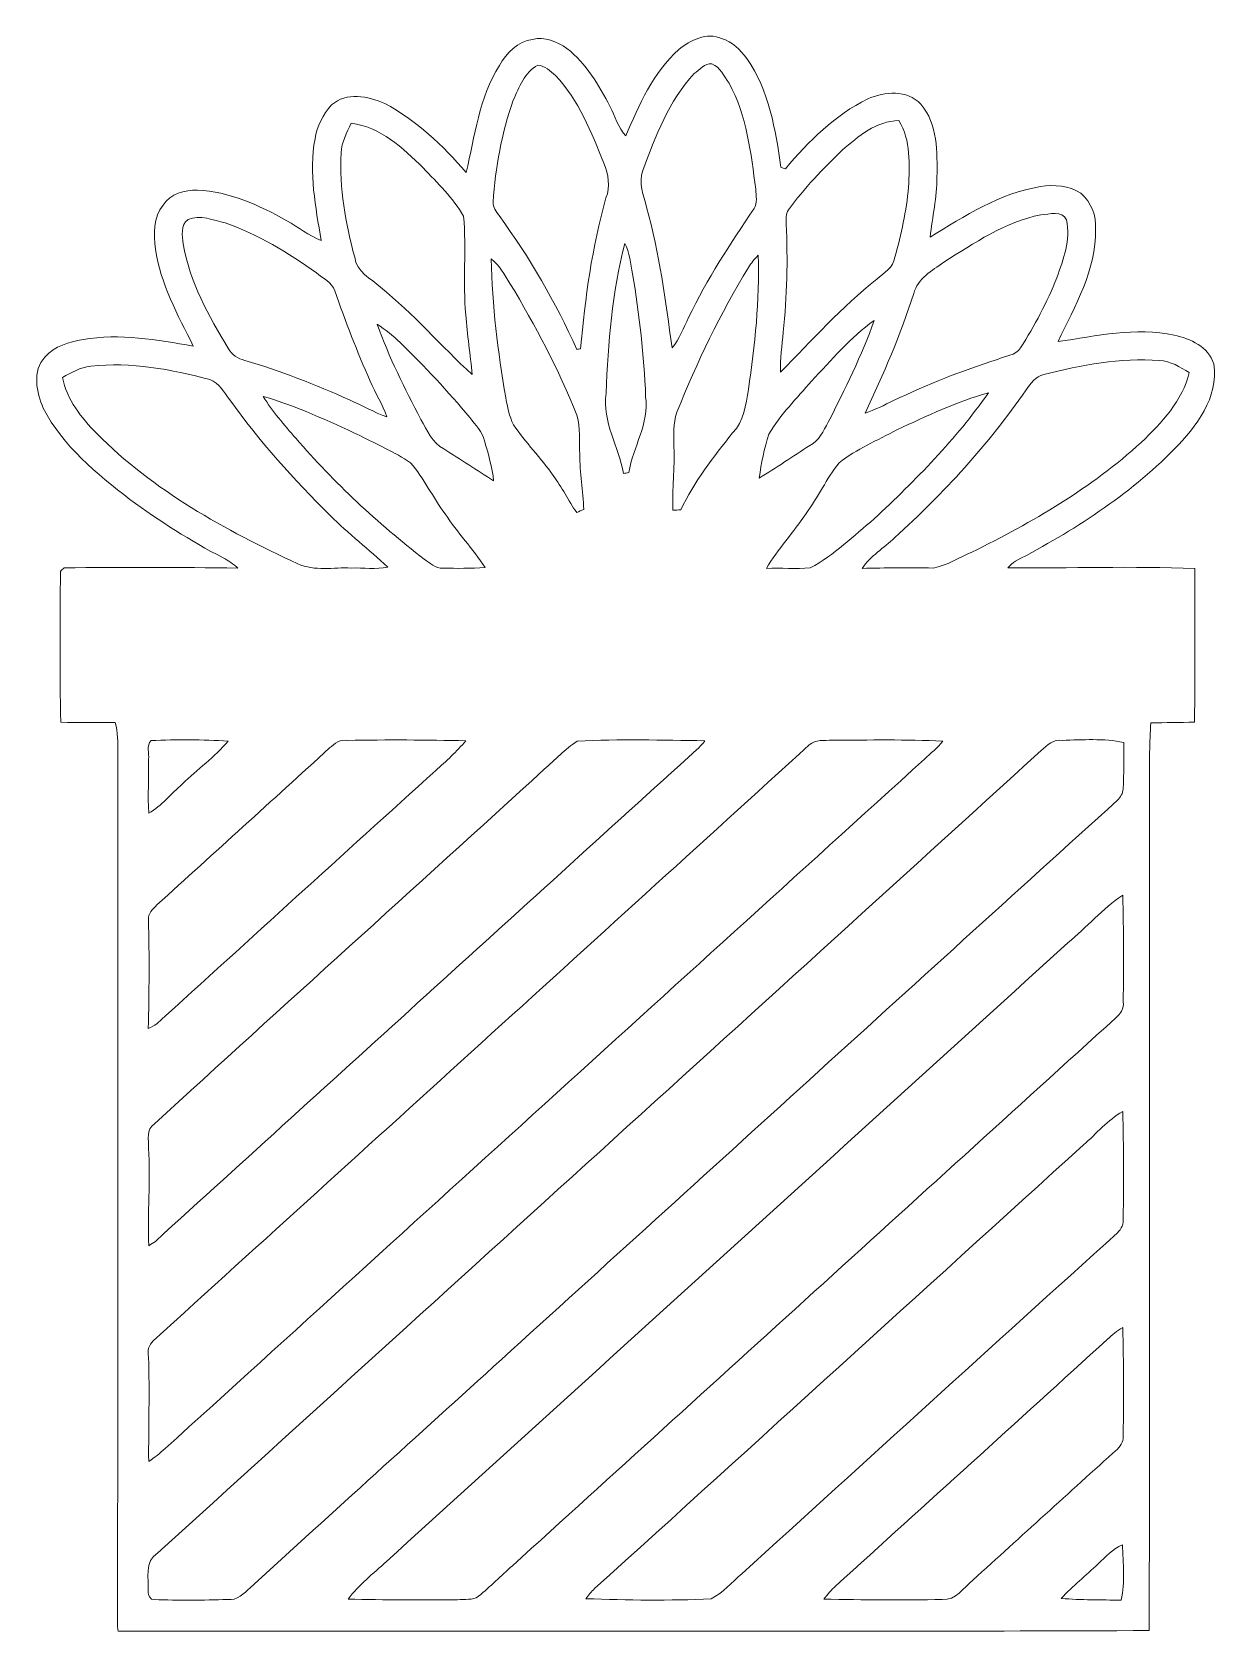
# Model space of a CAD drawing. Header units: centimetres. Extents: x -12 to 12, y -16.2 to 16.2.
import ezdxf

# ---------------------------------------------------------------- set-up
doc = ezdxf.new("R2010")
doc.units = ezdxf.units.CM
doc.header["$MEASUREMENT"] = 0
doc.layers.add('Layer 1', color=7, linetype='Continuous')

msp = doc.modelspace()

# ---------------------------------------------------------------- linework, layer by layer
at = {"layer": 'Layer 1', "color": 251, "lineweight": 9}
for points, knots in [([(1.07512, 15.86899), (1.31042, 16.05843), (1.6424, 16.22177), (1.94437, 16.08947), (1.94437, 16.08947), (2.15639, 16.02421), (2.32432, 15.86123), (2.45132, 15.68519), (2.45132, 15.68519), (2.90322, 15.04384), (3.03763, 14.24445), (3.14241, 13.48386), (3.14241, 13.48386), (3.16534, 13.47645), (3.21155, 13.46234), (3.23448, 13.45493), (3.23448, 13.45493), (3.70825, 14.0102), (4.23602, 14.5436), (4.89959, 14.8678), (4.89959, 14.8678), (5.24143, 15.0135), (5.69969, 15.06571), (5.97451, 14.76091), (5.97451, 14.76091), (6.3227, 14.35663), (6.30859, 13.7876), (6.30153, 13.28736), (6.30153, 13.28736), (6.29942, 12.87849), (6.21157, 12.47773), (6.16289, 12.07345), (6.16289, 12.07345), (6.86492, 12.49361), (7.57188, 12.96668), (8.39774, 13.09298), (8.39774, 13.09298), (8.67326, 13.13919), (8.97912, 13.11591), (9.21689, 12.95751), (9.21689, 12.95751), (9.42608, 12.78042), (9.52698, 12.50102), (9.51322, 12.23044), (9.51322, 12.23044), (9.52592, 11.4067), (9.09518, 10.67716), (8.75228, 9.95714), (8.75228, 9.95714), (9.52838, 10.07355), (10.32179, 10.25382), (11.10566, 10.09049), (11.10566, 10.09049), (11.4288, 10.01182), (11.79993, 9.8566), (11.90435, 9.5077), (11.90435, 9.5077), (12.01089, 8.82049), (11.5484, 8.2444), (11.10425, 7.77873), (11.10425, 7.77873), (10.17821, 6.84211), (9.05672, 6.12209), (7.89397, 5.51567), (7.89397, 5.51567), (7.83469, 5.47792), (7.7839, 5.42924), (7.73381, 5.38055), (7.73381, 5.38055), (8.9957, 5.36468), (10.26005, 5.42218), (11.52123, 5.36362), (11.52123, 5.36362), (11.51876, 4.32857), (11.53146, 3.29352), (11.51347, 2.25847), (11.51347, 2.25847), (11.21925, 2.24894), (10.92539, 2.24859), (10.63153, 2.24365), (10.63153, 2.24365), (10.61812, 2.04504), (10.6093, 1.84642), (10.60648, 1.64675), (10.60648, 1.64675), (10.5966, -4.27603), (10.61671, -10.19917), (10.5966, -16.12231), (10.5966, -16.12231), (3.64018, -16.15124), (-3.31696, -16.1209), (-10.27373, -16.13748), (-10.27373, -16.13748), (-10.27798, -16.09938), (-10.28255, -16.06234), (-10.28468, -16.02495), (-10.28468, -16.02495), (-10.27162, -10.13462), (-10.28715, -4.24393), (-10.27621, 1.64675), (-10.27621, 1.64675), (-10.27974, 1.84819), (-10.27514, 2.05174), (-10.32877, 2.24753), (-10.32877, 2.24753), (-10.69708, 2.24753), (-11.06502, 2.24647), (-11.43262, 2.25741), (-11.43262, 2.25741), (-11.45449, 3.27412), (-11.4432, 4.29153), (-11.44073, 5.30823), (-11.44073, 5.30823), (-11.41533, 5.33257), (-11.38958, 5.35692), (-11.36383, 5.38126), (-11.36383, 5.38126), (-10.1926, 5.38972), (-9.02138, 5.39078), (-7.85016, 5.37597), (-7.85016, 5.37597), (-7.93694, 5.46063), (-8.0396, 5.5266), (-8.1472, 5.58164), (-8.1472, 5.58164), (-8.80478, 5.92559), (-9.43307, 6.32494), (-10.03174, 6.76273), (-10.03174, 6.76273), (-10.70307, 7.28202), (-11.38711, 7.84153), (-11.7861, 8.60741), (-11.7861, 8.60741), (-11.92298, 8.92667), (-12.01505, 9.36659), (-11.75223, 9.64599), (-11.75223, 9.64599), (-11.55962, 9.86683), (-11.25976, 9.95185), (-10.98141, 9.99982), (-10.98141, 9.99982), (-10.23494, 10.12965), (-9.48563, 9.99136), (-8.75008, 9.86647), (-8.75008, 9.86647), (-9.06654, 10.49371), (-9.41049, 11.12624), (-9.51843, 11.82968), (-9.51843, 11.82968), (-9.54348, 12.12884), (-9.57101, 12.47668), (-9.35793, 12.72009), (-9.35793, 12.72009), (-9.21611, 12.95645), (-8.92366, 13.02242), (-8.6679, 13.02454), (-8.6679, 13.02454), (-8.0202, 12.99138), (-7.41554, 12.71762), (-6.85921, 12.40365), (-6.85921, 12.40365), (-6.62249, 12.27877), (-6.414, 12.10238), (-6.16353, 12.00431), (-6.16353, 12.00431), (-6.27183, 12.68164), (-6.41506, 13.37379), (-6.28665, 14.05924), (-6.28665, 14.05924), (-6.24184, 14.31288), (-6.12931, 14.55771), (-5.95151, 14.74539), (-5.95151, 14.74539), (-5.65376, 15.01174), (-5.21103, 14.92319), (-4.87659, 14.77785), (-4.87659, 14.77785), (-4.23313, 14.436), (-3.69973, 13.92448), (-3.22595, 13.37767), (-3.22595, 13.37767), (-3.0485, 14.11145), (-2.97054, 14.89567), (-2.55496, 15.54655), (-2.55496, 15.54655), (-2.41033, 15.79526), (-2.18102, 16.02809), (-1.88504, 16.07289), (-1.88504, 16.07289), (-1.63774, 16.13498), (-1.38833, 16.02527), (-1.1876, 15.88945), (-1.1876, 15.88945), (-0.79884, 15.585), (-0.54343, 15.14826), (-0.31588, 14.71823), (-0.31588, 14.71823), (-0.20723, 14.52138), (-0.15854, 14.28219), (0.00373, 14.11815), (0.00373, 14.11815), (0.27008, 14.74821), (0.55936, 15.40085), (1.07512, 15.86899), (1.07512, 15.86899), (1.07512, 15.86899), (1.07512, 15.86899), (1.07512, 15.86899)], [0, 0, 0, 0, 0.01886792, 0.01886792, 0.01886792, 0.01886792, 0.03773585, 0.03773585, 0.03773585, 0.03773585, 0.05660377, 0.05660377, 0.05660377, 0.05660377, 0.0754717, 0.0754717, 0.0754717, 0.0754717, 0.09433962, 0.09433962, 0.09433962, 0.09433962, 0.11320755, 0.11320755, 0.11320755, 0.11320755, 0.13207547, 0.13207547, 0.13207547, 0.13207547, 0.1509434, 0.1509434, 0.1509434, 0.1509434, 0.16981132, 0.16981132, 0.16981132, 0.16981132, 0.18867925, 0.18867925, 0.18867925, 0.18867925, 0.20754717, 0.20754717, 0.20754717, 0.20754717, 0.22641509, 0.22641509, 0.22641509, 0.22641509, 0.24528302, 0.24528302, 0.24528302, 0.24528302, 0.26415094, 0.26415094, 0.26415094, 0.26415094, 0.28301887, 0.28301887, 0.28301887, 0.28301887, 0.30188679, 0.30188679, 0.30188679, 0.30188679, 0.32075472, 0.32075472, 0.32075472, 0.32075472, 0.33962264, 0.33962264, 0.33962264, 0.33962264, 0.35849057, 0.35849057, 0.35849057, 0.35849057, 0.37735849, 0.37735849, 0.37735849, 0.37735849, 0.39622642, 0.39622642, 0.39622642, 0.39622642, 0.41509434, 0.41509434, 0.41509434, 0.41509434, 0.43396226, 0.43396226, 0.43396226, 0.43396226, 0.45283019, 0.45283019, 0.45283019, 0.45283019, 0.47169811, 0.47169811, 0.47169811, 0.47169811, 0.49056604, 0.49056604, 0.49056604, 0.49056604, 0.50943396, 0.50943396, 0.50943396, 0.50943396, 0.52830189, 0.52830189, 0.52830189, 0.52830189, 0.54716981, 0.54716981, 0.54716981, 0.54716981, 0.56603774, 0.56603774, 0.56603774, 0.56603774, 0.58490566, 0.58490566, 0.58490566, 0.58490566, 0.60377358, 0.60377358, 0.60377358, 0.60377358, 0.62264151, 0.62264151, 0.62264151, 0.62264151, 0.64150943, 0.64150943, 0.64150943, 0.64150943, 0.66037736, 0.66037736, 0.66037736, 0.66037736, 0.67924528, 0.67924528, 0.67924528, 0.67924528, 0.69811321, 0.69811321, 0.69811321, 0.69811321, 0.71698113, 0.71698113, 0.71698113, 0.71698113, 0.73584906, 0.73584906, 0.73584906, 0.73584906, 0.75471698, 0.75471698, 0.75471698, 0.75471698, 0.77358491, 0.77358491, 0.77358491, 0.77358491, 0.79245283, 0.79245283, 0.79245283, 0.79245283, 0.81132075, 0.81132075, 0.81132075, 0.81132075, 0.83018868, 0.83018868, 0.83018868, 0.83018868, 0.8490566, 0.8490566, 0.8490566, 0.8490566, 0.86792453, 0.86792453, 0.86792453, 0.86792453, 0.88679245, 0.88679245, 0.88679245, 0.88679245, 0.90566038, 0.90566038, 0.90566038, 0.90566038, 0.9245283, 0.9245283, 0.9245283, 0.9245283, 0.94339623, 0.94339623, 0.94339623, 0.94339623, 0.96226415, 0.96226415, 0.96226415, 0.96226415, 1, 1, 1, 1]), ([(-1.77568, 15.54867), (-2.04838, 15.40791), (-2.15456, 15.10381), (-2.2738, 14.84135), (-2.2738, 14.84135), (-2.51475, 14.18095), (-2.6294, 13.47998), (-2.68267, 12.78112), (-2.68267, 12.78112), (-2.6929, 12.67529), (-2.61353, 12.58921), (-2.56061, 12.50772), (-2.56061, 12.50772), (-1.9436, 11.66388), (-1.4162, 10.7523), (-0.98828, 9.79874), (-0.98828, 9.79874), (-0.96923, 9.80192), (-0.93113, 9.80862), (-0.91208, 9.81215), (-0.91208, 9.81215), (-0.81894, 10.84014), (-0.6796, 11.86884), (-0.39738, 12.86403), (-0.39738, 12.86403), (-0.30706, 13.09192), (-0.34904, 13.34486), (-0.44041, 13.56464), (-0.44041, 13.56464), (-0.69089, 14.19047), (-0.94665, 14.84452), (-1.41902, 15.34053), (-1.41902, 15.34053), (-1.52485, 15.42555), (-1.63069, 15.54478), (-1.77568, 15.54867), (-1.77568, 15.54867), (-1.77568, 15.54867), (-1.77568, 15.54867), (-1.77568, 15.54867)], [0, 0, 0, 0, 0.09090909, 0.09090909, 0.09090909, 0.09090909, 0.18181818, 0.18181818, 0.18181818, 0.18181818, 0.27272727, 0.27272727, 0.27272727, 0.27272727, 0.36363636, 0.36363636, 0.36363636, 0.36363636, 0.45454545, 0.45454545, 0.45454545, 0.45454545, 0.54545455, 0.54545455, 0.54545455, 0.54545455, 0.63636364, 0.63636364, 0.63636364, 0.63636364, 0.72727273, 0.72727273, 0.72727273, 0.72727273, 0.81818182, 0.81818182, 0.81818182, 0.81818182, 1, 1, 1, 1]), ([(1.38734, 15.37968), (0.87228, 14.83147), (0.60663, 14.10968), (0.34875, 13.41718), (0.34875, 13.41718), (0.25385, 13.17341), (0.37062, 12.912), (0.4253, 12.67423), (0.4253, 12.67423), (0.68671, 11.7436), (0.8109, 10.7837), (0.93965, 9.82837), (0.93965, 9.82837), (1.09276, 10.00864), (1.16684, 10.2376), (1.2755, 10.44468), (1.2755, 10.44468), (1.64487, 11.22043), (2.11759, 11.94045), (2.6016, 12.64848), (2.6016, 12.64848), (2.67709, 12.76348), (2.63688, 12.91059), (2.633, 13.03936), (2.633, 13.03936), (2.53951, 13.77031), (2.45061, 14.52737), (2.09572, 15.18601), (2.09572, 15.18601), (1.9927, 15.32359), (1.91544, 15.51021), (1.74469, 15.57724), (1.74469, 15.57724), (1.59935, 15.59523), (1.49529, 15.452), (1.38734, 15.37968), (1.38734, 15.37968), (1.38734, 15.37968), (1.38734, 15.37968), (1.38734, 15.37968)], [0, 0, 0, 0, 0.09090909, 0.09090909, 0.09090909, 0.09090909, 0.18181818, 0.18181818, 0.18181818, 0.18181818, 0.27272727, 0.27272727, 0.27272727, 0.27272727, 0.36363636, 0.36363636, 0.36363636, 0.36363636, 0.45454545, 0.45454545, 0.45454545, 0.45454545, 0.54545455, 0.54545455, 0.54545455, 0.54545455, 0.63636364, 0.63636364, 0.63636364, 0.63636364, 0.72727273, 0.72727273, 0.72727273, 0.72727273, 0.81818182, 0.81818182, 0.81818182, 0.81818182, 1, 1, 1, 1]), ([(-5.55358, 14.37533), (-5.64671, 14.18588), (-5.74549, 13.99362), (-5.75854, 13.77807), (-5.75854, 13.77807), (-5.79382, 13.06405), (-5.67281, 12.35073), (-5.48337, 11.66423), (-5.48337, 11.66423), (-5.44986, 11.36825), (-5.15353, 11.23631), (-4.96197, 11.05639), (-4.96197, 11.05639), (-4.29098, 10.52299), (-3.73606, 9.86612), (-3.10494, 9.29003), (-3.10494, 9.29003), (-3.14128, 9.69397), (-3.20866, 10.09472), (-3.23512, 10.49936), (-3.23512, 10.49936), (-3.29298, 11.16364), (-3.22171, 11.83215), (-3.28028, 12.49608), (-3.28028, 12.49608), (-3.49265, 12.86508), (-3.80733, 13.16459), (-4.09731, 13.47327), (-4.09731, 13.47327), (-4.50653, 13.87191), (-4.96197, 14.30618), (-5.55358, 14.37533), (-5.55358, 14.37533), (-5.55358, 14.37533), (-5.55358, 14.37533), (-5.55358, 14.37533)], [0, 0, 0, 0, 0.1, 0.1, 0.1, 0.1, 0.2, 0.2, 0.2, 0.2, 0.3, 0.3, 0.3, 0.3, 0.4, 0.4, 0.4, 0.4, 0.5, 0.5, 0.5, 0.5, 0.6, 0.6, 0.6, 0.6, 0.7, 0.7, 0.7, 0.7, 0.8, 0.8, 0.8, 0.8, 1, 1, 1, 1]), ([(4.38524, 13.82817), (3.99295, 13.45493), (3.61548, 13.06158), (3.29763, 12.62202), (3.29763, 12.62202), (3.23342, 12.54053), (3.24754, 12.43187), (3.24965, 12.33521), (3.24965, 12.33521), (3.28493, 11.60602), (3.26905, 10.87436), (3.19144, 10.1487), (3.19144, 10.1487), (3.16322, 9.87988), (3.12688, 9.61071), (3.13747, 9.33978), (3.13747, 9.33978), (3.76471, 9.98818), (4.38066, 10.65282), (5.08339, 11.22255), (5.08339, 11.22255), (5.22591, 11.3499), (5.42347, 11.45397), (5.44887, 11.66635), (5.44887, 11.66635), (5.58575, 12.12778), (5.67853, 12.60262), (5.72933, 13.08098), (5.72933, 13.08098), (5.74732, 13.53607), (5.7773, 14.02749), (5.53071, 14.43248), (5.53071, 14.43248), (5.07563, 14.41837), (4.70839, 14.11533), (4.38524, 13.82817), (4.38524, 13.82817), (4.38524, 13.82817), (4.38524, 13.82817), (4.38524, 13.82817)], [0, 0, 0, 0, 0.09090909, 0.09090909, 0.09090909, 0.09090909, 0.18181818, 0.18181818, 0.18181818, 0.18181818, 0.27272727, 0.27272727, 0.27272727, 0.27272727, 0.36363636, 0.36363636, 0.36363636, 0.36363636, 0.45454545, 0.45454545, 0.45454545, 0.45454545, 0.54545455, 0.54545455, 0.54545455, 0.54545455, 0.63636364, 0.63636364, 0.63636364, 0.63636364, 0.72727273, 0.72727273, 0.72727273, 0.72727273, 0.81818182, 0.81818182, 0.81818182, 0.81818182, 1, 1, 1, 1]), ([(-8.85522, 12.42588), (-9.01574, 12.32463), (-8.96952, 12.08933), (-8.95576, 11.93552), (-8.95576, 11.93552), (-8.827, 11.16505), (-8.43471, 10.47572), (-8.04031, 9.81391), (-8.04031, 9.81391), (-7.97222, 9.68762), (-7.84346, 9.61494), (-7.70975, 9.57649), (-7.70975, 9.57649), (-6.98268, 9.36482), (-6.27571, 9.08719), (-5.58533, 8.77674), (-5.58533, 8.77674), (-5.33309, 8.66668), (-5.09391, 8.52627), (-4.8332, 8.43561), (-4.8332, 8.43561), (-4.92103, 8.68714), (-5.06286, 8.91433), (-5.16798, 9.1581), (-5.16798, 9.1581), (-5.43857, 9.75394), (-5.66752, 10.36707), (-5.88519, 10.98372), (-5.88519, 10.98372), (-5.94657, 11.15552), (-6.12578, 11.2416), (-6.25701, 11.35026), (-6.25701, 11.35026), (-6.83098, 11.75419), (-7.43811, 12.12672), (-8.10345, 12.35885), (-8.10345, 12.35885), (-8.34546, 12.40718), (-8.61216, 12.5363), (-8.85522, 12.42588), (-8.85522, 12.42588), (-8.85522, 12.42588), (-8.85522, 12.42588), (-8.85522, 12.42588)], [0, 0, 0, 0, 0.08333333, 0.08333333, 0.08333333, 0.08333333, 0.16666667, 0.16666667, 0.16666667, 0.16666667, 0.25, 0.25, 0.25, 0.25, 0.33333333, 0.33333333, 0.33333333, 0.33333333, 0.41666667, 0.41666667, 0.41666667, 0.41666667, 0.5, 0.5, 0.5, 0.5, 0.58333333, 0.58333333, 0.58333333, 0.58333333, 0.66666667, 0.66666667, 0.66666667, 0.66666667, 0.75, 0.75, 0.75, 0.75, 0.83333333, 0.83333333, 0.83333333, 0.83333333, 1, 1, 1, 1]), ([(8.40585, 12.5243), (7.68054, 12.37578), (7.05295, 11.95421), (6.43912, 11.56228), (6.43912, 11.56228), (6.2024, 11.39224), (5.90995, 11.23525), (5.8334, 10.92975), (5.8334, 10.92975), (5.56493, 10.0986), (5.21815, 9.29638), (4.84597, 8.50722), (4.84597, 8.50722), (5.046, 8.57566), (5.23367, 8.67373), (5.42453, 8.7644), (5.42453, 8.7644), (6.10574, 9.08719), (6.806, 9.37153), (7.52638, 9.59483), (7.52638, 9.59483), (7.67983, 9.66786), (7.8915, 9.67492), (7.9938, 9.82873), (7.9938, 9.82873), (8.27991, 10.27887), (8.53073, 10.75265), (8.72723, 11.24901), (8.72723, 11.24901), (8.86481, 11.62013), (9.00945, 12.01771), (8.92478, 12.41917), (8.92478, 12.41917), (8.84224, 12.62132), (8.56707, 12.53136), (8.40585, 12.5243), (8.40585, 12.5243), (8.40585, 12.5243), (8.40585, 12.5243), (8.40585, 12.5243)], [0, 0, 0, 0, 0.09090909, 0.09090909, 0.09090909, 0.09090909, 0.18181818, 0.18181818, 0.18181818, 0.18181818, 0.27272727, 0.27272727, 0.27272727, 0.27272727, 0.36363636, 0.36363636, 0.36363636, 0.36363636, 0.45454545, 0.45454545, 0.45454545, 0.45454545, 0.54545455, 0.54545455, 0.54545455, 0.54545455, 0.63636364, 0.63636364, 0.63636364, 0.63636364, 0.72727273, 0.72727273, 0.72727273, 0.72727273, 0.81818182, 0.81818182, 0.81818182, 0.81818182, 1, 1, 1, 1]), ([(-0.01884, 11.94469), (-0.27426, 10.9562), (-0.35081, 9.92892), (-0.39526, 8.91221), (-0.39526, 8.91221), (-0.47675, 8.33401), (-0.13914, 7.83694), (-0.03931, 7.28802), (-0.03931, 7.28802), (-0.00438, 7.29508), (0.03054, 7.30213), (0.06582, 7.30919), (0.06582, 7.30919), (0.15225, 7.82883), (0.48139, 8.29979), (0.4059, 8.84342), (0.4059, 8.84342), (0.37556, 9.67597), (0.27572, 10.5043), (0.14202, 11.32627), (0.14202, 11.32627), (0.10039, 11.53441), (0.08911, 11.75666), (-0.01884, 11.94469), (-0.01884, 11.94469), (-0.01884, 11.94469), (-0.01884, 11.94469), (-0.01884, 11.94469)], [0, 0, 0, 0, 0.125, 0.125, 0.125, 0.125, 0.25, 0.25, 0.25, 0.25, 0.375, 0.375, 0.375, 0.375, 0.5, 0.5, 0.5, 0.5, 0.625, 0.625, 0.625, 0.625, 0.75, 0.75, 0.75, 0.75, 1, 1, 1, 1]), ([(2.4873, 11.45574), (1.91402, 10.52793), (1.44731, 9.53874), (1.03878, 8.52874), (1.03878, 8.52874), (0.95024, 8.30402), (0.98728, 8.05496), (0.97634, 7.8193), (0.97634, 7.8193), (0.99857, 7.39491), (0.93895, 6.97193), (0.9587, 6.54754), (0.9587, 6.54754), (1.01091, 6.5486), (1.06312, 6.55001), (1.11604, 6.55142), (1.11604, 6.55142), (1.38734, 7.1201), (1.7761, 7.61893), (2.16557, 8.11035), (2.16557, 8.11035), (2.3991, 8.34424), (2.43262, 8.68043), (2.48589, 8.98841), (2.48589, 8.98841), (2.61465, 9.88693), (2.71943, 10.79428), (2.68168, 11.70339), (2.68168, 11.70339), (2.60689, 11.62895), (2.54304, 11.54499), (2.4873, 11.45574), (2.4873, 11.45574), (2.4873, 11.45574), (2.4873, 11.45574), (2.4873, 11.45574)], [0, 0, 0, 0, 0.1, 0.1, 0.1, 0.1, 0.2, 0.2, 0.2, 0.2, 0.3, 0.3, 0.3, 0.3, 0.4, 0.4, 0.4, 0.4, 0.5, 0.5, 0.5, 0.5, 0.6, 0.6, 0.6, 0.6, 0.7, 0.7, 0.7, 0.7, 0.8, 0.8, 0.8, 0.8, 1, 1, 1, 1]), ([(-2.71795, 11.63283), (-2.70384, 10.69197), (-2.58671, 9.7557), (-2.42691, 8.82931), (-2.42691, 8.82931), (-2.39516, 8.63987), (-2.35035, 8.45113), (-2.27168, 8.27545), (-2.27168, 8.27545), (-2.02474, 7.91702), (-1.71641, 7.60587), (-1.46806, 7.2478), (-1.46806, 7.2478), (-1.28884, 7.01109), (-1.15832, 6.74227), (-0.98969, 6.49815), (-0.98969, 6.49815), (-0.94277, 6.51967), (-0.8955, 6.54084), (-0.84787, 6.56165), (-0.84787, 6.56165), (-0.85951, 6.93489), (-0.93324, 7.3039), (-0.92584, 7.67855), (-0.92584, 7.67855), (-0.94524, 7.94031), (-0.91314, 8.21265), (-0.98546, 8.46771), (-0.98546, 8.46771), (-1.35799, 9.39481), (-1.82683, 10.28028), (-2.34083, 11.13577), (-2.34083, 11.13577), (-2.45372, 11.30969), (-2.55249, 11.5016), (-2.71795, 11.63283), (-2.71795, 11.63283), (-2.71795, 11.63283), (-2.71795, 11.63283), (-2.71795, 11.63283)], [0, 0, 0, 0, 0.09090909, 0.09090909, 0.09090909, 0.09090909, 0.18181818, 0.18181818, 0.18181818, 0.18181818, 0.27272727, 0.27272727, 0.27272727, 0.27272727, 0.36363636, 0.36363636, 0.36363636, 0.36363636, 0.45454545, 0.45454545, 0.45454545, 0.45454545, 0.54545455, 0.54545455, 0.54545455, 0.54545455, 0.63636364, 0.63636364, 0.63636364, 0.63636364, 0.72727273, 0.72727273, 0.72727273, 0.72727273, 0.81818182, 0.81818182, 0.81818182, 0.81818182, 1, 1, 1, 1]), ([(3.76224, 9.15951), (3.46837, 8.80779), (3.13359, 8.48394), (2.89899, 8.08706), (2.89899, 8.08706), (2.80515, 7.79814), (2.74941, 7.49651), (2.70214, 7.1963), (2.70214, 7.1963), (3.04892, 7.40691), (3.38547, 7.6348), (3.72767, 7.85388), (3.72767, 7.85388), (3.91464, 7.9516), (4.00318, 8.15056), (4.10161, 8.32589), (4.10161, 8.32589), (4.44028, 8.99864), (4.78282, 9.67421), (5.03118, 10.38647), (5.03118, 10.38647), (4.55034, 10.04322), (4.16934, 9.58284), (3.76224, 9.15951), (3.76224, 9.15951), (3.76224, 9.15951), (3.76224, 9.15951), (3.76224, 9.15951)], [0, 0, 0, 0, 0.125, 0.125, 0.125, 0.125, 0.25, 0.25, 0.25, 0.25, 0.375, 0.375, 0.375, 0.375, 0.5, 0.5, 0.5, 0.5, 0.625, 0.625, 0.625, 0.625, 0.75, 0.75, 0.75, 0.75, 1, 1, 1, 1]), ([(-5.02616, 10.30921), (-4.79228, 9.64246), (-4.47161, 9.00817), (-4.14423, 8.38269), (-4.14423, 8.38269), (-4.01934, 8.1675), (-3.91281, 7.90962), (-3.68244, 7.78544), (-3.68244, 7.78544), (-3.34166, 7.57695), (-3.00723, 7.35752), (-2.67138, 7.14056), (-2.67138, 7.14056), (-2.69643, 7.41608), (-2.78215, 7.68137), (-2.85271, 7.94736), (-2.85271, 7.94736), (-2.90351, 8.13045), (-3.03933, 8.27333), (-3.15222, 8.42044), (-3.15222, 8.42044), (-3.59672, 8.9496), (-4.06415, 9.46043), (-4.56473, 9.93703), (-4.56473, 9.93703), (-4.70726, 10.07461), (-4.86143, 10.1995), (-5.02616, 10.30921), (-5.02616, 10.30921), (-5.02616, 10.30921), (-5.02616, 10.30921), (-5.02616, 10.30921)], [0, 0, 0, 0, 0.11111111, 0.11111111, 0.11111111, 0.11111111, 0.22222222, 0.22222222, 0.22222222, 0.22222222, 0.33333333, 0.33333333, 0.33333333, 0.33333333, 0.44444444, 0.44444444, 0.44444444, 0.44444444, 0.55555556, 0.55555556, 0.55555556, 0.55555556, 0.66666667, 0.66666667, 0.66666667, 0.66666667, 0.77777778, 0.77777778, 0.77777778, 0.77777778, 1, 1, 1, 1]), ([(-10.82372, 9.45725), (-11.03504, 9.44067), (-11.21919, 9.33202), (-11.3991, 9.23042), (-11.3991, 9.23042), (-11.30597, 8.78697), (-11.01846, 8.41479), (-10.70589, 8.09941), (-10.70589, 8.09941), (-9.5576, 6.94089), (-8.10628, 6.14079), (-6.63625, 5.46345), (-6.63625, 5.46345), (-6.29617, 5.30329), (-5.9127, 5.39431), (-5.55252, 5.37561), (-5.55252, 5.37561), (-5.30663, 5.38549), (-5.05616, 5.34351), (-4.81274, 5.39431), (-4.81274, 5.39431), (-5.19621, 5.7485), (-5.60861, 6.072), (-5.98114, 6.43889), (-5.98114, 6.43889), (-6.71033, 7.17196), (-7.41413, 7.93643), (-8.01138, 8.78239), (-8.01138, 8.78239), (-8.12921, 8.92773), (-8.22728, 9.11929), (-8.41284, 9.18879), (-8.41284, 9.18879), (-9.19706, 9.3941), (-10.00916, 9.55497), (-10.82372, 9.45725), (-10.82372, 9.45725), (-10.82372, 9.45725), (-10.82372, 9.45725), (-10.82372, 9.45725)], [0, 0, 0, 0, 0.09090909, 0.09090909, 0.09090909, 0.09090909, 0.18181818, 0.18181818, 0.18181818, 0.18181818, 0.27272727, 0.27272727, 0.27272727, 0.27272727, 0.36363636, 0.36363636, 0.36363636, 0.36363636, 0.45454545, 0.45454545, 0.45454545, 0.45454545, 0.54545455, 0.54545455, 0.54545455, 0.54545455, 0.63636364, 0.63636364, 0.63636364, 0.63636364, 0.72727273, 0.72727273, 0.72727273, 0.72727273, 0.81818182, 0.81818182, 0.81818182, 0.81818182, 1, 1, 1, 1]), ([(8.4623, 9.2925), (8.29508, 9.25793), (8.20195, 9.10447), (8.10493, 8.97924), (8.10493, 8.97924), (7.34611, 7.87928), (6.43806, 6.88691), (5.44675, 5.99297), (5.44675, 5.99297), (5.23015, 5.78237), (4.95851, 5.62044), (4.78635, 5.36715), (4.78635, 5.36715), (5.26507, 5.38549), (5.74414, 5.37702), (6.22357, 5.37667), (6.22357, 5.37667), (6.50473, 5.42289), (6.74885, 5.59045), (7.00991, 5.69664), (7.00991, 5.69664), (8.23052, 6.30271), (9.42644, 6.99345), (10.43609, 7.91808), (10.43609, 7.91808), (10.84778, 8.31531), (11.27323, 8.75981), (11.40764, 9.33378), (11.40764, 9.33378), (11.22031, 9.44314), (11.03017, 9.5645), (10.80615, 9.57367), (10.80615, 9.57367), (10.01452, 9.63576), (9.22641, 9.48371), (8.4623, 9.2925), (8.4623, 9.2925), (8.4623, 9.2925), (8.4623, 9.2925), (8.4623, 9.2925)], [0, 0, 0, 0, 0.09090909, 0.09090909, 0.09090909, 0.09090909, 0.18181818, 0.18181818, 0.18181818, 0.18181818, 0.27272727, 0.27272727, 0.27272727, 0.27272727, 0.36363636, 0.36363636, 0.36363636, 0.36363636, 0.45454545, 0.45454545, 0.45454545, 0.45454545, 0.54545455, 0.54545455, 0.54545455, 0.54545455, 0.63636364, 0.63636364, 0.63636364, 0.63636364, 0.72727273, 0.72727273, 0.72727273, 0.72727273, 0.81818182, 0.81818182, 0.81818182, 0.81818182, 1, 1, 1, 1]), ([(-7.33475, 8.84977), (-7.15025, 8.54179), (-6.90824, 8.27439), (-6.67611, 8.00169), (-6.67611, 8.00169), (-5.89577, 7.10034), (-5.02018, 6.28331), (-4.07614, 5.55553), (-4.07614, 5.55553), (-3.96184, 5.47615), (-3.84578, 5.36926), (-3.69726, 5.37173), (-3.69726, 5.37173), (-3.41327, 5.37032), (-3.12858, 5.36503), (-2.84495, 5.38479), (-2.84495, 5.38479), (-3.09154, 5.76437), (-3.4041, 6.09563), (-3.65422, 6.4724), (-3.65422, 6.4724), (-3.90116, 6.80648), (-4.08038, 7.18713), (-4.3506, 7.50392), (-4.3506, 7.50392), (-4.67234, 7.72547), (-5.03534, 7.87892), (-5.38142, 8.05884), (-5.38142, 8.05884), (-6.01818, 8.35341), (-6.66094, 8.64974), (-7.33475, 8.84977), (-7.33475, 8.84977), (-7.33475, 8.84977), (-7.33475, 8.84977), (-7.33475, 8.84977)], [0, 0, 0, 0, 0.1, 0.1, 0.1, 0.1, 0.2, 0.2, 0.2, 0.2, 0.3, 0.3, 0.3, 0.3, 0.4, 0.4, 0.4, 0.4, 0.5, 0.5, 0.5, 0.5, 0.6, 0.6, 0.6, 0.6, 0.7, 0.7, 0.7, 0.7, 0.8, 0.8, 0.8, 0.8, 1, 1, 1, 1]), ([(5.49085, 8.17173), (5.0968, 7.959), (4.67592, 7.78438), (4.32139, 7.5071), (4.32139, 7.5071), (4.06668, 7.18713), (3.89664, 6.8093), (3.65323, 6.48051), (3.65323, 6.48051), (3.4024, 6.0981), (3.07891, 5.76473), (2.85137, 5.36715), (2.85137, 5.36715), (3.14629, 5.38655), (3.44403, 5.34598), (3.73719, 5.37949), (3.73719, 5.37949), (4.2212, 5.63244), (4.61173, 6.02966), (5.03294, 6.37186), (5.03294, 6.37186), (5.86938, 7.15714), (6.68571, 7.97947), (7.34399, 8.92173), (7.34399, 8.92173), (6.70017, 8.74252), (6.0948, 8.45254), (5.49085, 8.17173), (5.49085, 8.17173), (5.49085, 8.17173), (5.49085, 8.17173), (5.49085, 8.17173)], [0, 0, 0, 0, 0.11111111, 0.11111111, 0.11111111, 0.11111111, 0.22222222, 0.22222222, 0.22222222, 0.22222222, 0.33333333, 0.33333333, 0.33333333, 0.33333333, 0.44444444, 0.44444444, 0.44444444, 0.44444444, 0.55555556, 0.55555556, 0.55555556, 0.55555556, 0.66666667, 0.66666667, 0.66666667, 0.66666667, 0.77777778, 0.77777778, 0.77777778, 0.77777778, 1, 1, 1, 1]), ([(8.41397, 1.68556), (2.45978, -3.73205), (-3.50782, -9.1352), (-9.46517, -14.54963), (-9.46517, -14.54963), (-9.74703, -14.71896), (-9.64933, -15.07809), (-9.6606, -15.34338), (-9.6606, -15.34338), (-9.66203, -15.41358), (-9.62498, -15.5053), (-9.54032, -15.49648), (-9.54032, -15.49648), (-9.04643, -15.51306), (-8.55113, -15.50918), (-8.05724, -15.49155), (-8.05724, -15.49155), (-7.86004, -15.52576), (-7.72633, -15.36737), (-7.59581, -15.25518), (-7.59581, -15.25518), (-5.90741, -13.70861), (-4.20632, -12.17685), (-2.51334, -10.63556), (-2.51334, -10.63556), (1.64487, -6.86789), (5.79283, -3.08858), (9.95349, 0.67626), (9.95349, 0.67626), (10.01663, 0.73658), (10.06497, 0.81631), (10.07132, 0.90521), (10.07132, 0.90521), (10.0879, 1.21954), (10.08049, 1.53457), (10.0826, 1.84889), (10.0826, 1.84889), (9.67478, 1.93003), (9.25252, 1.90181), (8.84046, 1.88876), (8.84046, 1.88876), (8.66019, 1.92227), (8.53638, 1.7868), (8.41397, 1.68556), (8.41397, 1.68556), (8.41397, 1.68556), (8.41397, 1.68556), (8.41397, 1.68556)], [0, 0, 0, 0, 0.07692308, 0.07692308, 0.07692308, 0.07692308, 0.15384615, 0.15384615, 0.15384615, 0.15384615, 0.23076923, 0.23076923, 0.23076923, 0.23076923, 0.30769231, 0.30769231, 0.30769231, 0.30769231, 0.38461538, 0.38461538, 0.38461538, 0.38461538, 0.46153846, 0.46153846, 0.46153846, 0.46153846, 0.53846154, 0.53846154, 0.53846154, 0.53846154, 0.61538462, 0.61538462, 0.61538462, 0.61538462, 0.69230769, 0.69230769, 0.69230769, 0.69230769, 0.76923077, 0.76923077, 0.76923077, 0.76923077, 0.84615385, 0.84615385, 0.84615385, 0.84615385, 1, 1, 1, 1]), ([(-0.98334, 1.87077), (-1.22676, 1.71096), (-1.42854, 1.49576), (-1.64621, 1.3035), (-1.64621, 1.3035), (-4.27158, -1.09292), (-6.91565, -3.46958), (-9.53714, -5.86988), (-9.53714, -5.86988), (-9.71388, -5.97431), (-9.64791, -6.19903), (-9.65603, -6.36095), (-9.65603, -6.36095), (-9.61863, -7.01853), (-9.67437, -7.67787), (-9.65285, -8.33545), (-9.65285, -8.33545), (-9.60734, -8.30652), (-9.56113, -8.279), (-9.51774, -8.2469), (-9.51774, -8.2469), (-5.86649, -4.92691), (-2.21101, -1.61009), (1.44449, 1.70567), (1.44449, 1.70567), (1.50305, 1.75964), (1.55632, 1.81926), (1.60606, 1.88135), (1.60606, 1.88135), (0.74352, 1.89158), (-0.12186, 1.92262), (-0.98334, 1.87077), (-0.98334, 1.87077), (-0.98334, 1.87077), (-0.98334, 1.87077), (-0.98334, 1.87077)], [0, 0, 0, 0, 0.1, 0.1, 0.1, 0.1, 0.2, 0.2, 0.2, 0.2, 0.3, 0.3, 0.3, 0.3, 0.4, 0.4, 0.4, 0.4, 0.5, 0.5, 0.5, 0.5, 0.6, 0.6, 0.6, 0.6, 0.7, 0.7, 0.7, 0.7, 0.8, 0.8, 0.8, 0.8, 1, 1, 1, 1]), ([(-9.60382, 1.88417), (-9.70859, 1.78822), (-9.63239, 1.62241), (-9.65814, 1.50599), (-9.65814, 1.50599), (-9.64085, 1.14228), (-9.67754, 0.77751), (-9.65215, 0.41379), (-9.65215, 0.41379), (-9.39003, 0.5676), (-9.19706, 0.80926), (-8.96952, 1.00646), (-8.96952, 1.00646), (-8.6686, 1.3035), (-8.31547, 1.54868), (-8.04383, 1.87394), (-8.04383, 1.87394), (-8.56277, 1.90604), (-9.08418, 1.90922), (-9.60382, 1.88417), (-9.60382, 1.88417), (-9.60382, 1.88417), (-9.60382, 1.88417), (-9.60382, 1.88417)], [0, 0, 0, 0, 0.14285714, 0.14285714, 0.14285714, 0.14285714, 0.28571429, 0.28571429, 0.28571429, 0.28571429, 0.42857143, 0.42857143, 0.42857143, 0.42857143, 0.57142857, 0.57142857, 0.57142857, 0.57142857, 0.71428571, 0.71428571, 0.71428571, 0.71428571, 1, 1, 1, 1]), ([(3.71742, 1.79668), (-0.70606, -2.22357), (-5.13164, -6.24242), (-9.56042, -10.25703), (-9.56042, -10.25703), (-9.65178, -10.3424), (-9.68601, -10.46905), (-9.65603, -10.59358), (-9.65603, -10.59358), (-9.63204, -11.29666), (-9.65849, -12.00046), (-9.65285, -12.7039), (-9.65285, -12.7039), (-9.53538, -12.62381), (-9.42461, -12.53315), (-9.31807, -12.43931), (-9.31807, -12.43931), (-4.19679, -7.78864), (0.92519, -3.13868), (6.0493, 1.50952), (6.0493, 1.50952), (6.17524, 1.62841), (6.31494, 1.7353), (6.42218, 1.87288), (6.42218, 1.87288), (5.67641, 1.91098), (4.92923, 1.8937), (4.18275, 1.89405), (4.18275, 1.89405), (4.02753, 1.87782), (3.84055, 1.91733), (3.71742, 1.79668), (3.71742, 1.79668), (3.71742, 1.79668), (3.71742, 1.79668), (3.71742, 1.79668)], [0, 0, 0, 0, 0.1, 0.1, 0.1, 0.1, 0.2, 0.2, 0.2, 0.2, 0.3, 0.3, 0.3, 0.3, 0.4, 0.4, 0.4, 0.4, 0.5, 0.5, 0.5, 0.5, 0.6, 0.6, 0.6, 0.6, 0.7, 0.7, 0.7, 0.7, 0.8, 0.8, 0.8, 0.8, 1, 1, 1, 1]), ([(-5.99173, 1.73495), (-7.15483, 0.67485), (-8.32076, -0.38278), (-9.48669, -1.44005), (-9.48669, -1.44005), (-9.56889, -1.52155), (-9.6712, -1.61433), (-9.65744, -1.74203), (-9.65744, -1.74203), (-9.63733, -2.47581), (-9.64368, -3.20994), (-9.66203, -3.94372), (-9.66203, -3.94372), (-9.60064, -3.91232), (-9.53855, -3.88198), (-9.48317, -3.84071), (-9.48317, -3.84071), (-7.60498, -2.13362), (-5.7282, -0.4237), (-3.84437, 1.27775), (-3.84437, 1.27775), (-3.62882, 1.46684), (-3.42244, 1.66651), (-3.23194, 1.881), (-3.23194, 1.881), (-4.02887, 1.89793), (-4.8265, 1.90569), (-5.62343, 1.88735), (-5.62343, 1.88735), (-5.77371, 1.92015), (-5.89013, 1.82385), (-5.99173, 1.73495), (-5.99173, 1.73495), (-5.99173, 1.73495), (-5.99173, 1.73495), (-5.99173, 1.73495)], [0, 0, 0, 0, 0.1, 0.1, 0.1, 0.1, 0.2, 0.2, 0.2, 0.2, 0.3, 0.3, 0.3, 0.3, 0.4, 0.4, 0.4, 0.4, 0.5, 0.5, 0.5, 0.5, 0.6, 0.6, 0.6, 0.6, 0.7, 0.7, 0.7, 0.7, 0.8, 0.8, 0.8, 0.8, 1, 1, 1, 1]), ([(8.9523, -2.20452), (4.35702, -6.38177), (-0.24568, -10.55089), (-4.84238, -14.72708), (-4.84238, -14.72708), (-5.10837, -14.9712), (-5.39871, -15.19451), (-5.61602, -15.48696), (-5.61602, -15.48696), (-4.8773, -15.5046), (-4.13823, -15.50389), (-3.39916, -15.49895), (-3.39916, -15.49895), (-3.26369, -15.4732), (-3.09436, -15.52506), (-2.9783, -15.42734), (-2.9783, -15.42734), (-2.73841, -15.23402), (-2.52004, -15.0153), (-2.29144, -14.80927), (-2.29144, -14.80927), (1.77892, -11.11851), (5.84539, -7.42317), (9.91433, -3.73099), (9.91433, -3.73099), (10.00782, -3.64774), (10.10483, -3.53979), (10.0692, -3.39832), (10.0692, -3.39832), (10.09001, -2.68042), (10.07872, -1.96181), (10.06179, -1.24391), (10.06179, -1.24391), (9.65186, -1.51308), (9.33119, -1.89584), (8.9523, -2.20452), (8.9523, -2.20452), (8.9523, -2.20452), (8.9523, -2.20452), (8.9523, -2.20452)], [0, 0, 0, 0, 0.09090909, 0.09090909, 0.09090909, 0.09090909, 0.18181818, 0.18181818, 0.18181818, 0.18181818, 0.27272727, 0.27272727, 0.27272727, 0.27272727, 0.36363636, 0.36363636, 0.36363636, 0.36363636, 0.45454545, 0.45454545, 0.45454545, 0.45454545, 0.54545455, 0.54545455, 0.54545455, 0.54545455, 0.63636364, 0.63636364, 0.63636364, 0.63636364, 0.72727273, 0.72727273, 0.72727273, 0.72727273, 0.81818182, 0.81818182, 0.81818182, 0.81818182, 1, 1, 1, 1]), ([(9.26839, -6.29498), (5.96851, -9.28654), (2.67392, -12.28444), (-0.62774, -15.27353), (-0.62774, -15.27353), (-0.69441, -15.33421), (-0.75156, -15.40406), (-0.80448, -15.47708), (-0.80448, -15.47708), (0.04078, -15.50601), (0.88957, -15.52224), (1.73447, -15.47885), (1.73447, -15.47885), (1.97471, -15.35678), (2.1511, -15.14512), (2.35183, -14.97155), (2.35183, -14.97155), (4.88548, -12.67179), (7.4156, -10.36815), (9.95525, -8.07475), (9.95525, -8.07475), (10.03462, -7.99749), (10.09248, -7.88989), (10.06885, -7.77277), (10.06885, -7.77277), (10.09072, -7.05592), (10.07731, -6.33802), (10.06285, -5.62082), (10.06285, -5.62082), (9.75487, -5.78769), (9.53227, -6.07061), (9.26839, -6.29498), (9.26839, -6.29498), (9.26839, -6.29498), (9.26839, -6.29498), (9.26839, -6.29498)], [0, 0, 0, 0, 0.1, 0.1, 0.1, 0.1, 0.2, 0.2, 0.2, 0.2, 0.3, 0.3, 0.3, 0.3, 0.4, 0.4, 0.4, 0.4, 0.5, 0.5, 0.5, 0.5, 0.6, 0.6, 0.6, 0.6, 0.7, 0.7, 0.7, 0.7, 0.8, 0.8, 0.8, 0.8, 1, 1, 1, 1]), ([(9.74817, -10.23128), (7.92112, -11.8978), (6.08704, -13.55691), (4.2533, -15.21603), (4.2533, -15.21603), (4.16687, -15.29963), (4.08785, -15.39136), (4.01342, -15.48661), (4.01342, -15.48661), (4.81105, -15.50248), (5.60938, -15.5113), (6.40666, -15.49225), (6.40666, -15.49225), (6.68641, -15.51906), (6.8374, -15.2506), (7.03072, -15.09926), (7.03072, -15.09926), (8.00651, -14.21731), (8.9777, -13.32972), (9.95525, -12.44919), (9.95525, -12.44919), (10.03462, -12.37193), (10.09283, -12.26398), (10.06885, -12.14721), (10.06885, -12.14721), (10.09037, -11.42931), (10.07872, -10.7107), (10.06179, -9.9928), (10.06179, -9.9928), (9.94678, -10.05771), (9.84518, -10.14273), (9.74817, -10.23128), (9.74817, -10.23128), (9.74817, -10.23128), (9.74817, -10.23128), (9.74817, -10.23128)], [0, 0, 0, 0, 0.1, 0.1, 0.1, 0.1, 0.2, 0.2, 0.2, 0.2, 0.3, 0.3, 0.3, 0.3, 0.4, 0.4, 0.4, 0.4, 0.5, 0.5, 0.5, 0.5, 0.6, 0.6, 0.6, 0.6, 0.7, 0.7, 0.7, 0.7, 0.8, 0.8, 0.8, 0.8, 1, 1, 1, 1]), ([(9.56296, -14.77364), (9.31531, -15.00683), (9.0479, -15.21955), (8.81825, -15.47144), (8.81825, -15.47144), (9.22112, -15.50742), (9.62645, -15.49895), (10.03075, -15.50707), (10.03075, -15.50707), (10.11224, -15.13983), (10.07237, -14.75706), (10.05438, -14.38559), (10.05438, -14.38559), (9.85718, -14.46637), (9.71924, -14.63606), (9.56296, -14.77364)], [0, 0, 0, 0, 0.2, 0.2, 0.2, 0.2, 0.4, 0.4, 0.4, 0.4, 0.6, 0.6, 0.6, 0.6, 1, 1, 1, 1])]:
    msp.add_open_spline(points, degree=3, knots=knots, dxfattribs=at)

doc.saveas('drawing.dxf')
